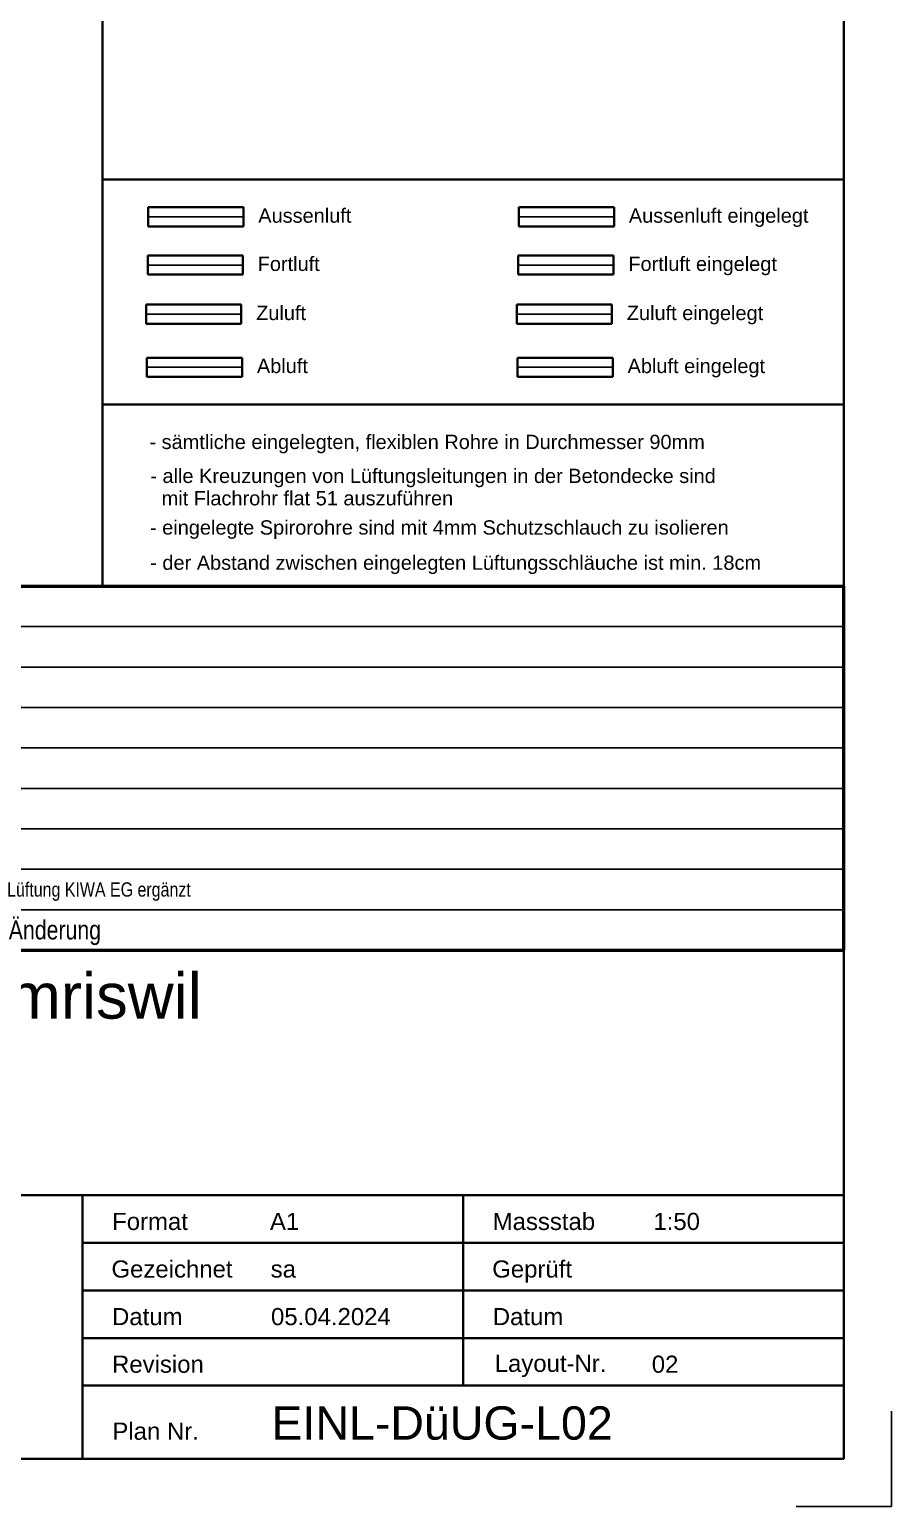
# Model space of a CAD drawing. Extents: x 0 to 1189, y 0 to 841.
# Drawn here: x 1098.5 to 1189, y 0 to 155.2 of the extents above; entities that cross this region are included whole.
import ezdxf
from ezdxf.lldxf.tags import DXFTag

# ---------------------------------------------------------------- set-up
doc = ezdxf.new("R2010")
doc.units = 0
doc.layers.get('0').update_dxf_attribs({"lineweight": 35})
for name, color, linetype, lineweight, true_color in [('L_Abluft', 7, 'Continuous', 35, 0xffcc00), ('L_Abluft_eingelegt', 7, 'fein_strichliert', 35, 0xffcc00), ('L_Aussenluft', 7, 'Continuous', 35, 0x66ff33), ('L_Aussenluft_eingelegt', 7, 'fein_strichliert', 35, 0x66ff33), ('L_Fortluft', 7, 'Continuous', 35, 0x993300), ('L_Fortluft_eingelegt', 7, 'fein_strichliert', 35, 0x993300), ('L_Text', 5, 'Continuous', 35, 0x0000ff), ('L_Zuluft', 1, 'Continuous', 35, 0xff0000), ('L_Zuluft_eingelegt', 1, 'fein_strichliert', 35, 0xff0000), ('S_Text', 3, 'Continuous', 35, 0x00ff00)]:
    doc.layers.add(name, color=color, linetype=linetype, lineweight=lineweight, true_color=true_color)
doc.layers.add('X_Planrahmen', color=7, linetype='Continuous', lineweight=25)
doc.styles.get("Standard").update_dxf_attribs({"font": 'arial.ttf'})
tags = doc.linetypes.add('fein_strichliert', pattern=[4, 1, -2, 1]).pattern_tags.tags
tags[8:9] = [DXFTag(74, 4), DXFTag(75, 0), DXFTag(340, '0'), DXFTag(46, 0.0), DXFTag(50, 0.0), DXFTag(44, 0.0), DXFTag(45, 0.0)]
tags[6:7] = [DXFTag(74, 4), DXFTag(75, 0), DXFTag(340, '0'), DXFTag(46, 0.0), DXFTag(50, 0.0), DXFTag(44, 0.0), DXFTag(45, 0.0)]
tags[4:5] = [DXFTag(74, 4), DXFTag(75, 0), DXFTag(340, '0'), DXFTag(46, 0.0), DXFTag(50, 0.0), DXFTag(44, 0.0), DXFTag(45, 0.0)]
tags = doc.linetypes.add('STRICHPUNKT2', pattern=[12.7, 6.35, -3.175, 0, -3.175]).pattern_tags.tags
tags[10:11] = [DXFTag(74, 4), DXFTag(75, 0), DXFTag(340, '0'), DXFTag(46, 0.0), DXFTag(50, 0.0), DXFTag(44, 0.0), DXFTag(45, 0.0)]
tags[8:9] = [DXFTag(74, 4), DXFTag(75, 0), DXFTag(340, '0'), DXFTag(46, 0.0), DXFTag(50, 0.0), DXFTag(44, 0.0), DXFTag(45, 0.0)]
tags[6:7] = [DXFTag(74, 4), DXFTag(75, 0), DXFTag(340, '0'), DXFTag(46, 0.0), DXFTag(50, 0.0), DXFTag(44, 0.0), DXFTag(45, 0.0)]
tags[4:5] = [DXFTag(74, 4), DXFTag(75, 0), DXFTag(340, '0'), DXFTag(46, 0.0), DXFTag(50, 0.0), DXFTag(44, 0.0), DXFTag(45, 0.0)]

# ---------------------------------------------------------------- blocks, each defined once
blk = doc.blocks.new('Blockreferenz-A0SO6TNL06')
at = {"color": 0, "linetype": 'ByBlock', "lineweight": -2, "ltscale": 0.25}
for p, q in [((1184, 836), (1184, 5)), ((1189, 0), (1189, 10)), ((1184, 5), (5, 5)), ((1179, 0), (1189, 0))]:
    blk.add_line(p, q, dxfattribs=at)
blk = doc.blocks.new('Wickelfalzrohr-A0SO6TNN06', base_point=(1149.72, 118.71))
at = {"color": 0, "linetype": 'ByBlock', "lineweight": -2, "ltscale": 0.35}
for p, q in [((1159.72, 120.71), (1149.72, 120.71)), ((1149.72, 120.71), (1149.72, 120.12)), ((1149.72, 120.12), (1149.72, 119.3)), ((1159.72, 120.71), (1159.72, 120.12)), ((1159.72, 120.12), (1159.72, 119.3)), ((1149.72, 119.3), (1149.72, 118.71)), ((1149.72, 118.71), (1159.72, 118.71)), ((1159.72, 119.3), (1159.72, 118.71))]:
    blk.add_line(p, q, dxfattribs=at)
at = {"color": 0, "linetype": 'STRICHPUNKT2', "lineweight": 25, "ltscale": 0.25}
blk.add_line((1159.72, 119.71), (1149.72, 119.71), dxfattribs=at)
blk = doc.blocks.new('Wickelfalzrohr-A0SO6TNP06', base_point=(1110.7, 124.28))
at = {"color": 0, "linetype": 'ByBlock', "lineweight": -2, "ltscale": 0.35}
for p, q in [((1120.7, 126.28), (1110.7, 126.28)), ((1110.7, 126.28), (1110.7, 125.69)), ((1120.7, 126.28), (1120.7, 125.69)), ((1110.7, 125.69), (1110.7, 124.86)), ((1110.7, 124.86), (1110.7, 124.28)), ((1110.7, 124.28), (1120.7, 124.28)), ((1120.7, 125.69), (1120.7, 124.86)), ((1120.7, 124.86), (1120.7, 124.28))]:
    blk.add_line(p, q, dxfattribs=at)
at = {"color": 0, "linetype": 'STRICHPUNKT2', "lineweight": 25, "ltscale": 0.25}
blk.add_line((1120.7, 125.28), (1110.7, 125.28), dxfattribs=at)
blk = doc.blocks.new('Wickelfalzrohr-A0SO6TNT06', base_point=(1149.64, 124.28))
at = {"color": 0, "linetype": 'ByBlock', "lineweight": -2, "ltscale": 0.35}
for p, q in [((1159.64, 126.28), (1149.64, 126.28)), ((1149.64, 126.28), (1149.64, 125.69)), ((1159.64, 126.28), (1159.64, 125.69)), ((1149.64, 125.69), (1149.64, 124.86)), ((1149.64, 124.86), (1149.64, 124.28)), ((1149.64, 124.28), (1159.64, 124.28)), ((1159.64, 125.69), (1159.64, 124.86)), ((1159.64, 124.86), (1159.64, 124.28))]:
    blk.add_line(p, q, dxfattribs=at)
at = {"color": 0, "linetype": 'STRICHPUNKT2', "lineweight": 25, "ltscale": 0.25}
blk.add_line((1159.64, 125.28), (1149.64, 125.28), dxfattribs=at)
blk = doc.blocks.new('Wickelfalzrohr-A0SO6TNX06', base_point=(1149.86, 134.51))
at = {"color": 0, "linetype": 'ByBlock', "lineweight": -2, "ltscale": 0.35}
for p, q in [((1159.86, 136.51), (1149.86, 136.51)), ((1149.86, 136.51), (1149.86, 135.92)), ((1149.86, 135.92), (1149.86, 135.09)), ((1149.86, 135.09), (1149.86, 134.51)), ((1159.86, 136.51), (1159.86, 135.92)), ((1159.86, 135.92), (1159.86, 135.09)), ((1159.86, 135.09), (1159.86, 134.51)), ((1149.86, 134.51), (1159.86, 134.51))]:
    blk.add_line(p, q, dxfattribs=at)
at = {"color": 0, "linetype": 'STRICHPUNKT2', "lineweight": 25, "ltscale": 0.25}
blk.add_line((1159.86, 135.51), (1149.86, 135.51), dxfattribs=at)
blk = doc.blocks.new('Wickelfalzrohr-A0SO6TNZ06', base_point=(1149.8, 129.44))
at = {"color": 0, "linetype": 'ByBlock', "lineweight": -2, "ltscale": 0.35}
for p, q in [((1159.8, 131.44), (1149.8, 131.44)), ((1149.8, 131.44), (1149.8, 130.85)), ((1149.8, 130.85), (1149.8, 130.02)), ((1159.8, 131.44), (1159.8, 130.85)), ((1159.8, 130.85), (1159.8, 130.02)), ((1149.8, 130.02), (1149.8, 129.44)), ((1149.8, 129.44), (1159.8, 129.44)), ((1159.8, 130.02), (1159.8, 129.44))]:
    blk.add_line(p, q, dxfattribs=at)
at = {"color": 0, "linetype": 'STRICHPUNKT2', "lineweight": 25, "ltscale": 0.25}
blk.add_line((1159.8, 130.44), (1149.8, 130.44), dxfattribs=at)
blk = doc.blocks.new('Wickelfalzrohr-A0SO6TO106', base_point=(1110.87, 129.44))
at = {"color": 0, "linetype": 'ByBlock', "lineweight": -2, "ltscale": 0.35}
for p, q in [((1120.87, 131.44), (1110.87, 131.44)), ((1110.87, 131.44), (1110.87, 130.85)), ((1110.87, 130.85), (1110.87, 130.02)), ((1120.87, 131.44), (1120.87, 130.85)), ((1120.87, 130.85), (1120.87, 130.02)), ((1110.87, 130.02), (1110.87, 129.44)), ((1110.87, 129.44), (1120.87, 129.44)), ((1120.87, 130.02), (1120.87, 129.44))]:
    blk.add_line(p, q, dxfattribs=at)
at = {"color": 0, "linetype": 'STRICHPUNKT2', "lineweight": 25, "ltscale": 0.25}
blk.add_line((1120.87, 130.44), (1110.87, 130.44), dxfattribs=at)
blk = doc.blocks.new('Normblatt-A0SO6TO306', base_point=(1051.4, 58.45))
at = {"color": 0, "lineweight": 50}
for p, q in [((1051.4, 96.7), (1184, 96.7)), ((1051.4, 58.45), (1051.4, 96.7)), ((1184, 58.45), (1184, 96.7)), ((1051.4, 58.45), (1184, 58.45))]:
    blk.add_line(p, q, dxfattribs=at)
at = {"color": 0, "lineweight": 25}
for p, q in [((1061.8, 96.7), (1061.8, 58.45)), ((1077.4, 96.7), (1077.4, 58.45)), ((1095.6, 96.7), (1095.6, 58.45)), ((1051.4, 92.45), (1184, 92.45)), ((1051.4, 88.2), (1184, 88.2)), ((1051.4, 83.95), (1184, 83.95)), ((1051.4, 79.7), (1184, 79.7)), ((1051.4, 75.45), (1184, 75.45)), ((1051.4, 71.2), (1184, 71.2)), ((1051.4, 66.95), (1184, 66.95)), ((1051.4, 62.7), (1184, 62.7))]:
    blk.add_line(p, q, dxfattribs=at)
at = {"color": 0, "linetype": 'ByBlock', "lineweight": 25, "ltscale": 0.25, "attachment_point": 1}
for s, insert, char_height in [('{\\W0.8;\\fArial;02}', (1051.9, 65.58), 1.5), ('{\\W0.8;\\fArial;22.04.2024}', (1062.3, 65.58), 1.5), ('{\\W0.8;\\fArial;sa}', (1077.9, 65.58), 1.5), ('{\\W0.8;\\fArial;Lüftung KIWA EG ergänzt}', (1096.1, 65.58), 1.5), ('{\\W0.8;\\fArial;Zust.}', (1052.07, 61.58), 2), ('{\\W0.8;\\fArial;Datum}', (1062.47, 61.58), 2), ('{\\W0.8;\\fArial;Name}', (1078.07, 61.58), 2), ('{\\W0.8;\\fArial;Änderung}', (1096.27, 61.58), 2)]:
    blk.add_mtext(s, dxfattribs=dict(at, insert=insert, char_height=char_height))
blk = doc.blocks.new('Wickelfalzrohr-A0SO6TO706', base_point=(1110.78, 118.71))
at = {"color": 0, "linetype": 'ByBlock', "lineweight": -2, "ltscale": 0.35}
for p, q in [((1120.78, 120.71), (1110.78, 120.71)), ((1110.78, 120.71), (1110.78, 120.12)), ((1110.78, 120.12), (1110.78, 119.3)), ((1120.78, 120.71), (1120.78, 120.12)), ((1120.78, 120.12), (1120.78, 119.3)), ((1110.78, 119.3), (1110.78, 118.71)), ((1110.78, 118.71), (1120.78, 118.71)), ((1120.78, 119.3), (1120.78, 118.71))]:
    blk.add_line(p, q, dxfattribs=at)
at = {"color": 0, "linetype": 'STRICHPUNKT2', "lineweight": 25, "ltscale": 0.25}
blk.add_line((1120.78, 119.71), (1110.78, 119.71), dxfattribs=at)
blk = doc.blocks.new('Wickelfalzrohr-A0SO6TO906', base_point=(1110.92, 134.51))
at = {"color": 0, "linetype": 'ByBlock', "lineweight": -2, "ltscale": 0.35}
for p, q in [((1120.92, 136.51), (1110.92, 136.51)), ((1110.92, 136.51), (1110.92, 135.92)), ((1110.92, 135.92), (1110.92, 135.09)), ((1110.92, 135.09), (1110.92, 134.51)), ((1120.92, 136.51), (1120.92, 135.92)), ((1120.92, 135.92), (1120.92, 135.09)), ((1120.92, 135.09), (1120.92, 134.51)), ((1110.92, 134.51), (1120.92, 134.51))]:
    blk.add_line(p, q, dxfattribs=at)
at = {"color": 0, "linetype": 'STRICHPUNKT2', "lineweight": 25, "ltscale": 0.25}
blk.add_line((1120.92, 135.51), (1110.92, 135.51), dxfattribs=at)
blk = doc.blocks.new('Schriftfeld-A0SO6TOD06', base_point=(994, 5))
at = {"color": 0, "linetype": 'ByBlock', "lineweight": -2, "ltscale": 0.35}
for p, q in [((994, 58.45), (1184, 58.45)), ((1184, 5), (1184, 58.45)), ((1033.65, 32.7), (1184, 32.7)), ((1104, 5), (1104, 32.7)), ((1144, 12.7), (1144, 32.7)), ((1104, 27.7), (1184, 27.7)), ((1104, 22.7), (1184, 22.7)), ((1104, 17.7), (1184, 17.7)), ((1104, 12.7), (1184, 12.7)), ((994, 5), (1184, 5))]:
    blk.add_line(p, q, dxfattribs=at)
at = {"color": 0, "lineweight": -2, "attachment_point": 1}
for s, insert, char_height in [('{\\fArial;MFH Stadtgarten, Amriswil}', (1037.28, 56.03), 4.7724), ('{\\fArial;Format}', (1107.13, 30.85), 1.8), ('{\\fArial;A1}', (1123.71, 30.85), 1.8), ('{\\fArial;Massstab}', (1147.11, 30.85), 1.8), ('{\\fArial;1:50}', (1163.99, 30.85), 1.8), ('{\\fArial;Gezeichnet}', (1107.06, 25.85), 1.8), ('{\\fArial;sa}', (1123.79, 25.85), 1.8), ('{\\fArial;Geprüft}', (1147.06, 25.85), 1.8), ('{\\fArial;Datum}', (1107.12, 20.85), 1.8), ('{\\fArial;05.04.2024}', (1123.82, 20.85), 1.8), ('{\\fArial;Datum}', (1147.12, 20.85), 1.8), ('{\\fArial;Revision}', (1107.12, 15.85), 1.8), ('{\\fArial;Revision}', (1107.12, 15.85), 1.8), ('{\\fArial;Layout-Nr.}', (1147.32, 15.94), 1.8), ('{\\fArial;02}', (1163.82, 15.85), 1.8), ('{\\fArial;EINL-DüUG-L02}', (1123.86, 10.52), 3.5), ('{\\fArial;Plan Nr.}', (1107.16, 8.81), 1.8)]:
    blk.add_mtext(s, dxfattribs=dict(at, insert=insert, char_height=char_height))

msp = doc.modelspace()

# ---------------------------------------------------------------- linework, layer by layer
at = {"color": 0, "linetype": 'ByBlock', "lineweight": -2, "ltscale": 0.13}
for p, q in [((1189, 10), (1189, 0)), ((1189, 0), (1179, 0))]:
    msp.add_line(p, q, dxfattribs=at)
at = {"layer": 'L_Text', "color": 7, "ltscale": 0.35}
for p, q in [((1106.12, 139.44), (1184, 139.44)), ((1106.12, 115.78), (1184, 115.78))]:
    msp.add_line(p, q, dxfattribs=at)
msp.add_lwpolyline([(1106.12, 263.59), (1184, 263.59), (1184, 96.7), (1106.12, 96.7), (1106.12, 263.59)], dxfattribs=at)
at = {"layer": 'S_Text', "color": 7, "ltscale": 0.35}
msp.add_line((1106.12, 58.45), (1184, 58.45), dxfattribs=at)

# ---------------------------------------------------------------- block references
at = {"ltscale": 0.35}
for name, p in [('Normblatt-A0SO6TO306', (1051.4, 58.45)), ('Schriftfeld-A0SO6TOD06', (994, 5))]:
    msp.add_blockref(name, p, dxfattribs=at)
at = {"layer": 'L_Abluft', "ltscale": 0.35}
msp.add_blockref('Wickelfalzrohr-A0SO6TO706', (1110.78, 118.71), dxfattribs=at)
at = {"layer": 'L_Abluft_eingelegt', "ltscale": 0.35}
msp.add_blockref('Wickelfalzrohr-A0SO6TNN06', (1149.72, 118.71), dxfattribs=at)
at = {"layer": 'L_Aussenluft', "ltscale": 0.35}
msp.add_blockref('Wickelfalzrohr-A0SO6TO906', (1110.92, 134.51), dxfattribs=at)
at = {"layer": 'L_Aussenluft_eingelegt', "ltscale": 0.35}
msp.add_blockref('Wickelfalzrohr-A0SO6TNX06', (1149.86, 134.51), dxfattribs=at)
at = {"layer": 'L_Fortluft', "ltscale": 0.35}
msp.add_blockref('Wickelfalzrohr-A0SO6TO106', (1110.87, 129.44), dxfattribs=at)
at = {"layer": 'L_Fortluft_eingelegt', "ltscale": 0.35}
msp.add_blockref('Wickelfalzrohr-A0SO6TNZ06', (1149.8, 129.44), dxfattribs=at)
at = {"layer": 'L_Zuluft', "ltscale": 0.35}
msp.add_blockref('Wickelfalzrohr-A0SO6TNP06', (1110.7, 124.28), dxfattribs=at)
at = {"layer": 'L_Zuluft_eingelegt', "ltscale": 0.35}
msp.add_blockref('Wickelfalzrohr-A0SO6TNT06', (1149.64, 124.28), dxfattribs=at)
at = {"layer": 'X_Planrahmen', "ltscale": 0.25}
msp.add_blockref('Blockreferenz-A0SO6TNL06', (0, 0), dxfattribs=at)

# ---------------------------------------------------------------- texts
at = {"layer": 'L_Text', "color": 7, "ltscale": 0.35}
for s, p in [('Aussenluft', (1122.48, 134.89)), ('Aussenluft eingelegt', (1161.41, 134.89)), ('Fortluft ', (1122.42, 129.82)), ('Fortluft eingelegt', (1161.36, 129.82)), ('Zuluft', (1122.26, 124.66)), ('Zuluft eingelegt', (1161.2, 124.66)), ('Abluft', (1122.34, 119.09)), ('Abluft eingelegt', (1161.28, 119.09)), ('- sämtliche eingelegten, flexiblen Rohre in Durchmesser 90mm', (1111.05, 111.11)), ('- alle Kreuzungen von Lüftungsleitungen in der Betondecke sind ', (1111.14, 107.54)), ('mit Flachrohr flat 51 auszuführen', (1112.33, 105.19)), ('- eingelegte Spirorohre sind mit 4mm Schutzschlauch zu isolieren', (1111.11, 102.12)), ('- der Abstand zwischen eingelegten Lüftungsschläuche ist min. 18cm', (1111.13, 98.42))]:
    msp.add_text(s, height=1.5, dxfattribs=at).set_placement(p)

doc.saveas('drawing.dxf')
